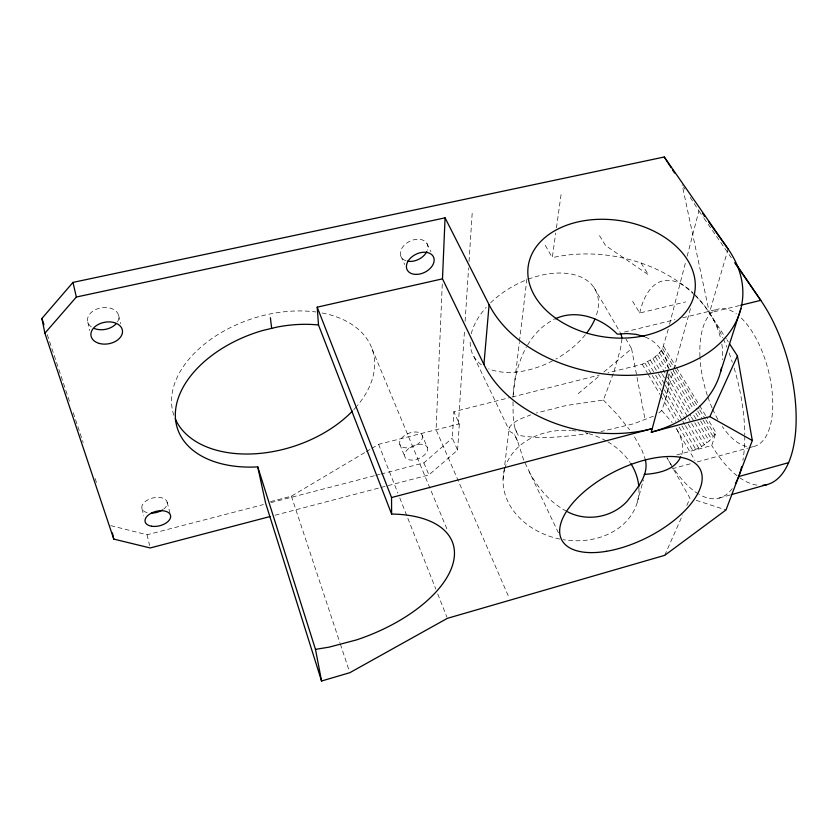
<?xml version="1.0" encoding="UTF-8"?>
<svg xmlns="http://www.w3.org/2000/svg" width="838" height="838" viewBox="0 0 838 838"><rect width="100%" height="100%" fill="white"/><g stroke="black" fill="none" stroke-linecap="round" stroke-linejoin="round"><path stroke-width="0.63" stroke-dasharray="4.19 3.14" d="M512.992 401.821C513.348 412.966 512.028 425.432 518.282 435.257C541.201 439.615 564.822 436.64 587.742 433.686M513.097 396.971C513.904 379.677 518.125 362.456 526.285 347.131M442.265 284.051L436.085 429.747L509.085 597.745M380.986 487.475L428.909 474.916L457.6 450.1L452.29 438.096L453.871 411.709L510.761 397.359M458.376 424.091L464.598 329.104M465.111 321.3L468.599 267.951M469.029 261.446L472.265 212.004M457.6 450.1L459.35 423.839L453.871 411.709M621.985 338.793L620.518 348.807L614.055 371.37M558.454 532.842L523.708 460.125L517.549 440.935L514.218 434.011L510.007 431.591L508.97 429.695L509.19 427.642C513.966 420.456 523.08 418.015 530.674 414.904M503.072 479.242L509.19 427.642M513.149 394.541L519.34 342.543M519.466 341.328L526.913 278.845M694.608 295.049A124.192 90.504 9.5 0 0 552.284 257.664L555.72 233.048M556.442 227.863L561.313 192.876M681.744 454.709C684.279 445.292 680.728 435.592 675.753 427.621L694.901 460.345M658.836 412.998L661.706 410.473C666.032 398.919 669.478 386.611 668.672 374.167M668.253 329.208L662.575 348.545L659.516 352.808L652.991 358.674L642.233 364.216L608.095 372.826M669.562 324.17L685.851 261.247M687.16 256.208L698.892 210.893L689.821 196.762M637.247 502.371L643.427 479.891M665.592 399.171L673.48 370.459M673.825 369.202L690.627 308.038M728.149 249.033L709.398 312.909L726.211 338.709M676.8 454.94L711.755 445.512L715.956 432.565L706.444 416.905M613.259 373.633L603.402 400.04L566.32 405.466L536.351 412.998M664.712 555.343L682.624 514.93M686.835 505.419L689.999 498.296L666.922 457.663A112.198 47.588 75.4 0 0 672.998 467.541M679.042 426.992L692.837 450.53C702.055 447.083 711.053 441.333 715.956 432.565M527.615 345.067C533.869 334.341 542.794 324.955 554.044 319.456M380.902 474.057L423.881 462.901L452.29 438.096M578.241 393.64L599.966 375.319M603.915 371.988L631.58 348.671L626.028 339.191M270.485 501.616L291.404 496.18L365.19 452.321M366.311 451.661L370.784 449M371.904 448.33L378.608 444.35L459.35 423.839M653.431 416.172L633.926 423.714L601.003 431.507M719.056 498.107L730.128 494.986M672.055 468.809L692.219 463.288M697.268 461.916L747.695 448.131M748.963 447.785L755.268 446.057M275.053 515.234L379.729 487.81M110.815 525.636L147.048 534.77L263.342 504.581M270.936 502.611L374.586 475.701M375.853 475.366L379.645 474.381M512.028 397.044L599.254 375.057M624.499 332.005L674.988 319.666M682.561 317.822L717.894 309.18M739.462 305.556L709.398 312.909L682.142 184.8M632.638 301.303L639.719 313.003L685.673 301.91M696.21 500.307L726.001 509.965M645.291 337.106C658.134 342.093 666.388 354.788 668.284 368.123M566.509 511.17C550.042 502.664 537.891 487.789 529.145 471.752M603.402 400.04L617.554 414.789L629.558 429.685M661.706 410.473L672.181 422.52M698.892 210.893L703.312 217.283M704.046 218.351L731.302 257.748M726.913 339.788L728.316 341.935M683.536 186.979L684.929 189.147M641.049 262.975L648.444 274.78L605.591 245.576L598.206 233.467M663.633 346.408L675.868 366.541M676.549 367.662L698.976 404.597M699.646 405.707L705.764 415.784M662.575 348.545L674.779 368.678M675.449 369.788L699.164 408.934M699.835 410.054L705.261 419M705.942 420.121L714.741 434.66M661.203 350.693L672.684 369.694M673.354 370.815L696.986 409.939M697.666 411.06L702.391 418.885M703.061 420.006L713.19 436.776M659.516 352.808L670.285 370.689M670.955 371.81L693.162 408.693M695.854 413.165L699.898 419.869M700.568 420.99L711.336 438.871M657.568 354.872L665.613 368.28M668.965 373.874L691.099 410.756M693.78 415.229L697.132 420.812M697.803 421.933L709.199 440.935M634.544 436.933L642.065 450.488L645.082 458.826M655.379 356.841L666.734 375.843M667.404 376.953L690.795 416.077M691.455 417.198L694.126 421.671M694.796 422.781L706.822 442.904M652.991 358.674L661.643 373.214M662.303 374.335L665.634 379.918M666.304 381.039L687.61 416.821M688.27 417.932L690.941 422.404M691.601 423.525L704.255 444.769M650.435 360.361L657.736 372.669M658.396 373.779L664.366 383.846M665.026 384.967L687.589 423.001M688.249 424.112L701.521 446.486M647.764 361.859L655.033 374.177M655.693 375.288L663.633 388.717M664.293 389.838L682.142 420.058M682.802 421.179L684.793 424.531M685.453 425.652L698.683 448.037M645.009 363.158L651.608 374.356M652.257 375.476L662.146 392.278M662.806 393.389L678.633 420.267M681.923 425.872L695.77 449.388M642.233 364.216L647.491 373.182M648.151 374.303L659.977 394.478M660.637 395.599L675.753 421.378M593.88 287.413L620.277 332.592M517.549 440.935L514.218 434.011M545.287 245.325L552.284 257.664M426.919 243.439L430.91 251.672M514.93 428.312L518.282 435.257M473.899 356.6L508.97 429.695M400.847 256.229L404.681 264.515M422.331 435.645A12.088 6.997 -22.6 0 1 407.205 447.869A12.088 6.997 -22.6 0 1 403.602 436.263A12.088 6.997 -22.6 0 1 422.331 435.645L427.495 447.827A12.172 6.934 -22.6 0 1 412.223 460.072A12.172 6.934 -22.6 0 1 408.672 448.55A12.172 6.934 -22.6 0 1 427.495 447.827M423.881 462.901L428.909 474.916M372.114 348.996L447.838 531.166M399.789 444.318L404.796 456.584M378.608 444.35L397.851 493.016M399.768 497.877L435.833 589.135M437.761 593.995L446.895 617.114M47.263 334.613L69.544 401.591M73.262 412.757L83.161 442.527M95.134 478.498L96.779 483.453M291.404 496.18L339.956 642.851M340.364 644.097L349.006 670.201M167.139 502.109L169.915 512.971M118.619 315.329L120.756 323.688M141.947 508.53L143.696 515.831M147.048 534.77L149.635 545.559M87.781 322.106L89.76 330.539M631.58 348.671L644.935 418.948M732.234 488.627A112.198 47.588 75.4 0 1 699.552 494.609M698.588 494.043A112.198 47.588 75.4 0 1 673.689 468.578M639.719 313.003A112.198 47.588 75.4 0 1 692.858 292.64M694.712 294.442A112.198 47.588 75.4 0 1 722.817 337.693M723.33 338.835A112.198 47.588 75.4 0 1 726.797 347.047M729.091 353.008A112.198 47.588 75.4 0 1 732.297 362.194M734.13 368.05A112.198 47.588 75.4 0 1 744.783 434.744M744.783 436.022A112.198 47.588 75.4 0 1 742.897 460.439M695.509 295.929A124.192 90.504 9.5 0 1 720.89 339.348M721.832 344.135A124.192 90.504 9.5 0 1 722.555 359.701M746.585 446.476A70.968 32.829 75.4 0 1 722.346 426.584M717.873 419.44A70.968 32.829 75.4 0 1 712.604 409.028M712.111 407.938A70.968 32.829 75.4 0 1 707.681 396.51M707.293 395.327A70.968 32.829 75.4 0 1 700.023 357.868M699.96 356.705A70.968 32.829 75.4 0 1 736.393 313.894M741.305 318.073A70.968 32.829 75.4 0 1 772.332 394.017A70.968 32.829 75.4 0 1 752.115 446.769M756.829 485.097A111.14 51.537 75.4 0 1 738.896 477.147M737.105 475.795A111.14 51.537 75.4 0 1 711.755 445.512M638.891 488.104A68.412 54.669 11.2 0 1 563.272 539.682M559.857 539.054A68.412 54.669 11.2 0 1 504.424 469.846M504.738 468.704A68.412 54.669 11.2 0 1 570.552 430.449M571.778 430.543A68.412 54.669 11.2 0 1 579.131 431.444M585.196 432.691A68.412 54.669 11.2 0 1 587.585 433.309M588.779 433.644A68.412 54.669 11.2 0 1 606.806 441.249M607.854 441.856A68.412 54.669 11.2 0 1 630.103 462.513M528.191 279.201A69.303 42.235 -28.5 0 1 596.164 315.874M585.312 334.75A69.303 42.235 -28.5 0 1 555.95 359.031M552.682 360.79A69.303 42.235 -28.5 0 1 488.701 368.825M481.4 364.781A69.303 42.235 -28.5 0 1 470.275 340.071M471.281 333.744A69.303 42.235 -28.5 0 1 486.239 307.347M490.576 302.832A69.303 42.235 -28.5 0 1 527.092 279.62M405.812 260.723A14.539 10.077 -26.3 0 1 402.188 247.765A14.539 10.077 -26.3 0 1 419.45 239.312A14.539 10.077 -26.3 0 1 427.401 250.143M147.1 512.647A12.999 7.479 -13.8 0 1 144.524 502.14A12.999 7.479 -13.8 0 1 162.897 498.16A12.999 7.479 -13.8 0 1 163.735 509.054M322.138 312.983A104.541 67.124 -18 0 1 357.344 405.623M356.548 406.556A104.541 67.124 -18 0 1 353.248 410.222M173.833 415.26A104.541 67.124 -18 0 1 209.699 340.113A104.541 67.124 -18 0 1 315.905 311.977M91.384 326.925A15.807 10.978 -9.6 0 1 91.426 312.302A15.807 10.978 -9.6 0 1 112.02 308.719A15.807 10.978 -9.6 0 1 117.131 322.452"/><path stroke-width="1.26" d="M391.618 514.061L318.503 324.987A105.42 66.715 -18.2 0 0 277.001 327.082L262.713 330.507A105.42 66.715 -18.2 0 0 175.362 413.291A105.42 66.715 -18.2 0 0 257.737 466.892L315.486 649.366L329.051 647.156L356.391 639.939A117.938 59.184 -19.6 0 0 452.96 563.744A117.938 59.184 -19.6 0 0 391.618 514.061L391.545 497.552L652.247 428.616A124.632 90.598 9.5 0 1 483.924 364.488L442.485 278.845L445.072 217.838L76.352 297.029L44.896 333.21L113.769 539.096L150.212 547.958L270.014 516.564M483.924 364.488L489.099 304.718L445.072 217.838M257.737 466.892L265.562 502.884L321.551 681.011L349.834 672.684L447.377 618.329L664.712 555.343L726.001 509.965L752.315 440.516L709.859 416.654L651.283 432.178L667.917 370.365M720.659 371.527L740.897 308.594M709.859 416.654L737.419 355.92L729.72 344.093M645.375 459.936C649.251 475.691 635.958 489.727 627.107 501.313C612.18 517.392 587.113 522.043 567.598 511.819M680.686 456.909C674.454 470.453 657.61 473.522 644.192 474.423M44.896 333.21L41.9 318.482L72.979 282.396L664.283 156.989L728.149 249.033A131.838 91.908 9 0 1 665.005 371.077A131.838 91.908 9 0 1 489.099 304.718M555.07 318.859C576.492 308.876 601.642 318.042 617.334 334.173L626.981 333.534L636.021 334.331L644.254 336.583M731.365 494.64L767.042 484.594M738.655 476.571L788.61 462.66M740.719 305.252L760.757 300.339A111.14 51.537 75.4 0 1 796.142 416.716A111.14 51.537 75.4 0 1 762.59 485.328M318.503 324.987L317.204 307.169L442.485 278.845M702.506 213.229L704.768 216.393M708.539 221.661L728.149 249.033M734.978 263.069L760.757 300.339L735.041 262.545M664.283 156.989L671.154 167.684M672.526 169.821L674.59 173.037M620.937 333.723L621.922 337.724M317.204 307.169L391.545 497.552M41.9 318.482L43.964 324.683M72.979 282.396L76.352 297.029M112.428 532.978L113.769 539.096M315.486 649.366L321.551 681.011M737.419 355.92L752.315 440.516M270.402 317.749L271.648 328.37M741.64 466.651A112.198 47.588 75.4 0 1 735.397 483.704M630.815 463.592A68.412 54.669 11.2 0 1 638.818 486.899M594.949 319.048A69.303 42.235 -28.5 0 1 586.914 332.696M426.814 251.589A14.539 10.077 -26.3 0 1 407.31 261.142M162.52 509.913A12.999 7.479 -13.8 0 1 151.605 513.149M352.389 411.123A104.541 67.124 -18 0 1 252.647 453.903A104.541 67.124 -18 0 1 175.205 418.811M116.094 323.772A15.807 10.978 -9.6 0 1 94.453 328.559M721.455 368.008A124.192 90.504 9.5 0 1 651.283 432.178M606.565 551.289A77.704 36.757 -26.9 0 0 701.092 471.417A77.704 36.757 -26.9 0 0 585.123 490.9A77.704 36.757 -26.9 0 0 606.565 551.289M556.38 318.67A84.271 58.67 9 0 0 693.707 296.799A84.271 58.67 9 0 0 584.631 220.624A84.271 58.67 9 0 0 556.38 318.67M416.476 274.403A14.665 10.035 -26.2 0 0 433.749 257.57A14.665 10.035 -26.2 0 0 410.61 257.989A14.665 10.035 -26.2 0 0 416.476 274.403M151.584 526.233A13.104 7.427 -14 0 0 170.669 516.344A13.104 7.427 -14 0 0 151.238 513.17A13.104 7.427 -14 0 0 151.584 526.233M99.397 343.465A15.953 10.936 -10 0 0 122.505 331.062A15.953 10.936 -10 0 0 98.182 324.505A15.953 10.936 -10 0 0 99.397 343.465"/></g></svg>
